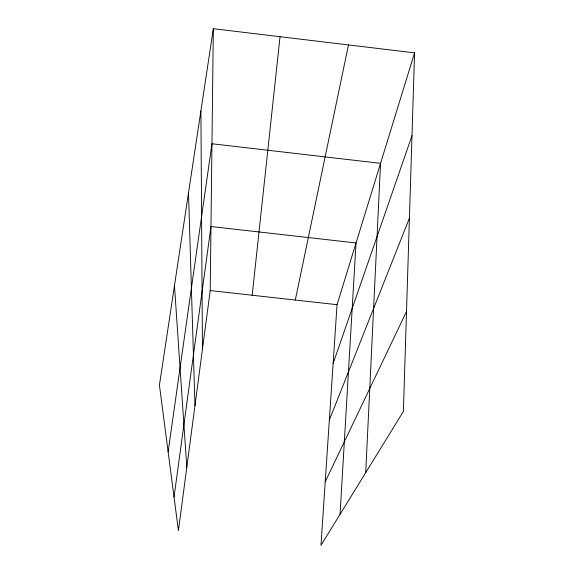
<?xml version="1.0" encoding="UTF-8"?>
<svg xmlns="http://www.w3.org/2000/svg" width="574" height="574" viewBox="0 0 574 574"><rect width="100%" height="100%" fill="white"/><g stroke="black" fill="none" stroke-linecap="round" stroke-linejoin="round"><path stroke-width="0.86" d="M213.327 28.7L159.428 385.132L178.414 530.613L210.213 290.573L213.327 28.7L414.571 52.865L403.393 411.443L320.981 545.3L337.046 304.686L414.571 52.865M365.717 472.646L380.562 163.339L211.957 143.751L168.125 451.767M340.059 514.311L356.045 242.967L210.974 226.515L174.03 497.019M252.187 295.244L280.04 36.707M295.309 300.044L348.468 44.923M333.121 363.493L411.996 135.643M329.34 420.068L409.42 218.134M325.221 481.787L406.514 311.488M210.213 290.573L337.046 304.686M174.467 285.665L186.808 467.222M188.509 192.857L194.966 405.653M200.9 110.89L202.443 349.214"/></g></svg>
